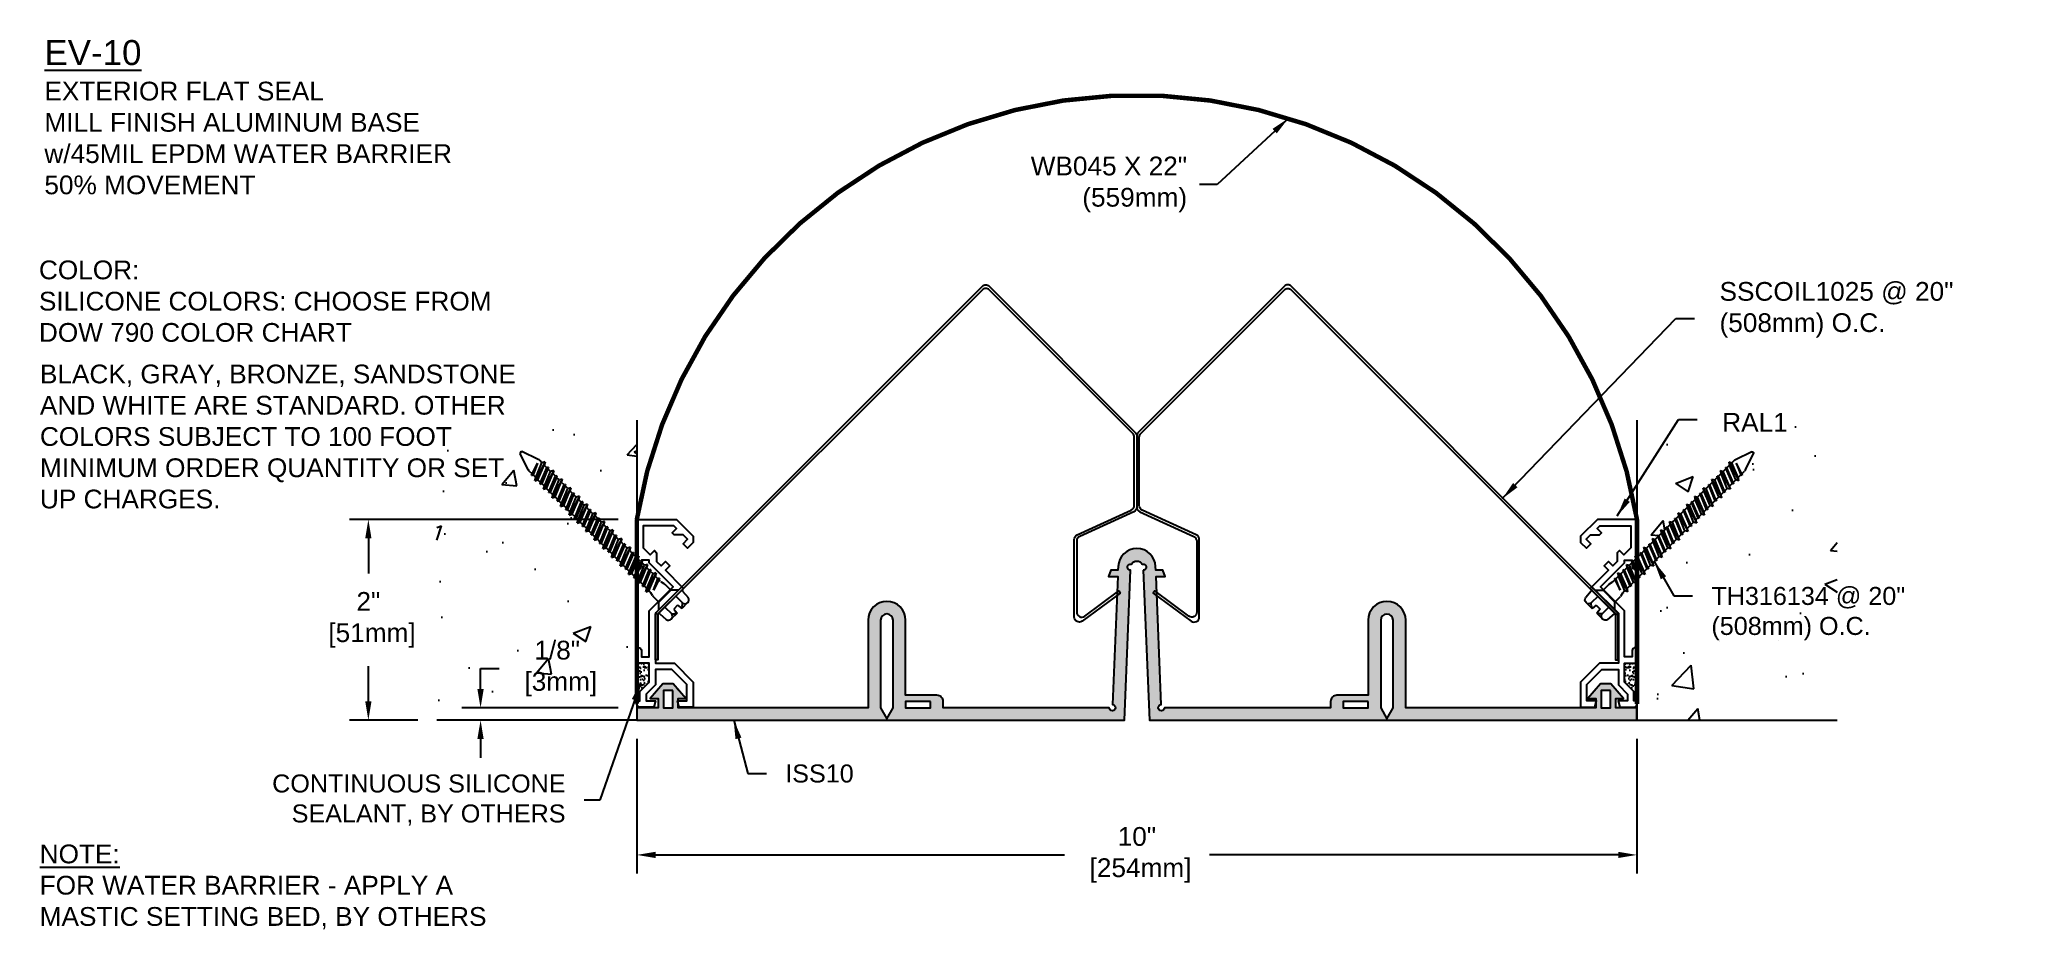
# Model space of a CAD drawing. Header units: inches. Extents: x -33.6 to -13.8, y 18.5 to 27.4.
import ezdxf

# ---------------------------------------------------------------- set-up
doc = ezdxf.new("R2010")
doc.units = ezdxf.units.IN
doc.header["$MEASUREMENT"] = 0
for name, color, linetype in [('Anchors', 4, 'Continuous'), ('Conditions', 1, 'Continuous'), ('Dimensions', 3, 'Continuous'), ('Fillers', 2, 'Continuous'), ('Metals', 7, 'Continuous'), ('TEXT', 2, 'Continuous')]:
    doc.layers.add(name, color=color, linetype=linetype)
doc.styles.add('ARIAL', font='arial.ttf')
doc.dimstyles.new('Arial', dxfattribs={"dimtxt": 0.1875, "dimasz": 0.1875, "dimexe": 0.1875, "dimexo": 0.1875, "dimgap": 0.1875, "dimtad": 0, "dimtih": 1, "dimtoh": 1, "dimdec": 4, "dimzin": 3, "dimdsep": 46, "dimlunit": 4, "dimtxsty": 'ARIAL', "dimcen": 0.1875, "dimadec": 0, "dimazin": 0, "dimtfac": 1, "dimtdec": 4, "dimtofl": 0, "dimtmove": 0, "dimatfit": 3, "dimfxl": 0, "dimfrac": 2, "dimtolj": 1, "dimtzin": 0, "dimarcsym": 0})

# ---------------------------------------------------------------- blocks, each defined once
blk = doc.blocks.new('*D7')
at = {"layer": 'DEFPOINTS', "color": 0}
for p in [(-27.679, 20.558), (-17.679, 20.558), (-27.679, 19.211)]:
    blk.add_point(p, dxfattribs=at)
at = {"layer": 'Dimensions', "color": 0, "lineweight": -2}
for p, q in [((-27.679, 20.37), (-27.679, 19.024)), ((-17.679, 20.37), (-17.679, 19.024)), ((-27.492, 19.211), (-23.404, 19.211)), ((-17.867, 19.211), (-21.954, 19.211))]:
    blk.add_line(p, q, dxfattribs=at)
at = {"layer": 'Dimensions', "color": 0}
for points in [[(-27.492, 19.242), (-27.492, 19.18), (-27.679, 19.211)], [(-17.867, 19.242), (-17.867, 19.18), (-17.679, 19.211)]]:
    blk.add_solid(points, dxfattribs=at)
at = {"layer": 'Dimensions', "color": 0, "insert": (-22.679, 19.211), "char_height": 0.1875, "attachment_point": 5, "style": 'ARIAL'}
blk.add_mtext('\\A1;10"\\P [254mm]', dxfattribs=at)
blk = doc.blocks.new('*D8')
at = {"layer": 'DEFPOINTS', "color": 0}
for p in [(-27.679, 22.565), (-30.363, 20.558), (-29.679, 20.558)]:
    blk.add_point(p, dxfattribs=at)
at = {"layer": 'Dimensions', "color": 0, "lineweight": -2}
for p, q in [((-27.867, 22.565), (-30.551, 22.565)), ((-30.363, 22.377), (-30.363, 22.026)), ((-30.363, 20.745), (-30.363, 21.097)), ((-29.867, 20.558), (-30.551, 20.558))]:
    blk.add_line(p, q, dxfattribs=at)
at = {"layer": 'Dimensions', "color": 0}
for points in [[(-30.394, 22.377), (-30.332, 22.377), (-30.363, 22.565)], [(-30.394, 20.745), (-30.332, 20.745), (-30.363, 20.558)]]:
    blk.add_solid(points, dxfattribs=at)
at = {"layer": 'Dimensions', "color": 0, "insert": (-30.363, 21.561), "char_height": 0.1875, "attachment_point": 5, "style": 'ARIAL'}
blk.add_mtext('\\A1;2"\\P [51mm]', dxfattribs=at)
blk = doc.blocks.new('A$CB0F2')
blk.add_lwpolyline([(0.029, 0.002, -0.958439), (0.032, 0.064), (0.032, 0.158), (0.125, 0.251), (0.125, 0.442), (0.001, 0.442), (0.001, 0.597), (0.017, 0.597, -0.414214), (0.048, 0.566), (0.048, 0.504), (0.125, 0.504), (0.125, 0.965), (0.364, 1.204), (0.125, 1.444), (0.125, 1.471), (0.048, 1.471), (0.048, 1.409, -0.414214), (0.017, 1.378), (0.001, 1.378), (0.001, 1.877), (0.397, 1.877), (0.564, 1.711), (0.564, 1.647), (0.507, 1.59), (0.463, 1.634), (0.508, 1.679), (0.464, 1.723), (0.375, 1.722), (0.354, 1.744), (0.398, 1.788), (0.371, 1.815), (0.063, 1.815), (0.063, 1.594), (0.133, 1.523), (0.177, 1.567), (0.199, 1.545), (0.199, 1.457), (0.243, 1.414), (0.286, 1.457), (0.33, 1.414), (0.286, 1.37), (0.452, 1.204), (0.187, 0.939), (0.187, 0.439), (0.377, 0.439), (0.564, 0.252), (0.564, 0.002), (0.423, 0.002), (0.407, 0.064), (0.502, 0.064), (0.502, 0.226), (0.351, 0.377), (0.187, 0.377), (0.187, 0.225), (0.094, 0.132), (0.094, 0.064), (0.189, 0.064), (0.172, 0.002), (0.029, 0.002)], format="xyb")
blk = doc.blocks.new('ral1')
blk.add_blockref('A$CB0F2', (-0.029, -0.002))
blk = doc.blocks.new('Th316134')
for p, q in [((-0.135, 1.779), (-0.129, 1.85)), ((-0.097, 1.877), (-0.027, 1.877)), ((-0.065, 1.769), (-0.065, 1.85)), ((-0.023, 1.833), (-0.027, 1.877)), ((-0.023, 1.833), (0.023, 1.833)), ((0.023, 1.833), (0.027, 1.877)), ((0.027, 1.877), (0.097, 1.877)), ((0.064, 1.769), (0.064, 1.85)), ((0.135, 1.779), (0.129, 1.85)), ((-0.157, 1.75), (-0.157, 1.769)), ((-0.157, 1.769), (0.157, 1.769)), ((-0.157, 1.75), (0.157, 1.75)), ((-0.115, 1.75), (-0.07, 1.705)), ((-0.07, 1.705), (-0.07, 1.638)), ((-0.07, 1.705), (0.07, 1.705)), ((0.115, 1.75), (0.07, 1.705)), ((0.07, 1.705), (0.07, 1.638)), ((0.157, 1.769), (0.157, 1.75)), ((-0.086, 1.516), (0.086, 1.566)), ((-0.086, 1.516), (-0.062, 1.529)), ((-0.086, 1.516), (-0.062, 1.503)), ((-0.074, 1.566), (0.032, 1.603)), ((-0.074, 1.566), (-0.062, 1.573)), ((-0.074, 1.566), (-0.062, 1.56)), ((-0.074, 1.465), (0.074, 1.516)), ((-0.069, 1.628), (-0.063, 1.602)), ((-0.062, 1.573), (0.032, 1.603)), ((0.032, 1.603), (-0.062, 1.56)), ((-0.062, 1.593), (-0.062, 1.573)), ((0.062, 1.579), (-0.062, 1.529)), ((-0.062, 1.56), (-0.062, 1.529)), ((0.062, 1.553), (-0.062, 1.503)), ((-0.062, 1.471), (0.062, 1.522)), ((0.062, 1.509), (-0.062, 1.459)), ((-0.062, 1.503), (-0.062, 1.471)), ((0.062, 1.593), (0.062, 1.579)), ((0.086, 1.566), (0.062, 1.579)), ((0.086, 1.566), (0.062, 1.553)), ((0.062, 1.553), (0.062, 1.522)), ((0.074, 1.516), (0.062, 1.522)), ((0.074, 1.516), (0.062, 1.509)), ((0.062, 1.509), (0.062, 1.478)), ((0.069, 1.628), (0.063, 1.602)), ((-0.086, 1.414), (0.086, 1.465)), ((-0.086, 1.414), (-0.062, 1.427)), ((-0.086, 1.414), (-0.062, 1.401)), ((-0.086, 1.313), (0.086, 1.363)), ((-0.074, 1.465), (-0.062, 1.471)), ((-0.074, 1.465), (-0.062, 1.459)), ((-0.074, 1.363), (0.074, 1.414)), ((-0.074, 1.363), (-0.062, 1.369)), ((-0.074, 1.363), (-0.062, 1.357)), ((0.062, 1.478), (-0.062, 1.427)), ((-0.062, 1.459), (-0.062, 1.427)), ((0.062, 1.452), (-0.062, 1.401)), ((-0.062, 1.369), (0.062, 1.42)), ((0.062, 1.408), (-0.062, 1.357)), ((-0.062, 1.401), (-0.062, 1.369)), ((0.062, 1.376), (-0.062, 1.325)), ((-0.062, 1.357), (-0.062, 1.325)), ((0.062, 1.35), (-0.062, 1.3)), ((0.086, 1.465), (0.062, 1.478)), ((0.086, 1.465), (0.062, 1.452)), ((0.062, 1.452), (0.062, 1.42)), ((0.074, 1.414), (0.062, 1.42)), ((0.074, 1.414), (0.062, 1.408)), ((0.062, 1.408), (0.062, 1.376)), ((0.086, 1.363), (0.062, 1.376)), ((0.086, 1.363), (0.062, 1.35)), ((0.062, 1.35), (0.062, 1.319)), ((-0.086, 1.313), (-0.062, 1.325)), ((-0.086, 1.313), (-0.062, 1.3)), ((-0.086, 1.211), (0.086, 1.262)), ((-0.086, 1.211), (-0.062, 1.224)), ((-0.086, 1.211), (-0.062, 1.198)), ((-0.074, 1.262), (0.074, 1.313)), ((-0.074, 1.262), (-0.062, 1.268)), ((-0.074, 1.262), (-0.062, 1.256)), ((-0.074, 1.16), (0.074, 1.211)), ((-0.074, 1.16), (-0.062, 1.166)), ((-0.062, 1.268), (0.062, 1.319)), ((0.062, 1.306), (-0.062, 1.256)), ((-0.062, 1.3), (-0.062, 1.268)), ((0.062, 1.275), (-0.062, 1.224)), ((-0.062, 1.256), (-0.062, 1.224)), ((0.062, 1.249), (-0.062, 1.198)), ((-0.062, 1.166), (0.062, 1.217)), ((0.062, 1.205), (-0.062, 1.154)), ((-0.062, 1.198), (-0.062, 1.166)), ((0.062, 1.173), (-0.062, 1.122)), ((0.074, 1.313), (0.062, 1.319)), ((0.074, 1.313), (0.062, 1.306)), ((0.062, 1.306), (0.062, 1.275)), ((0.086, 1.262), (0.062, 1.275)), ((0.086, 1.262), (0.062, 1.249)), ((0.062, 1.249), (0.062, 1.217)), ((0.074, 1.211), (0.062, 1.217)), ((0.074, 1.211), (0.062, 1.205)), ((0.062, 1.205), (0.062, 1.173)), ((0.086, 1.16), (0.062, 1.173)), ((-0.086, 1.109), (0.086, 1.16)), ((-0.086, 1.109), (-0.062, 1.122)), ((-0.086, 1.109), (-0.062, 1.096)), ((-0.086, 1.008), (0.086, 1.059)), ((-0.086, 1.008), (-0.062, 1.021)), ((-0.086, 1.008), (-0.062, 0.995)), ((-0.074, 1.16), (-0.062, 1.154)), ((-0.074, 1.059), (0.074, 1.109)), ((-0.074, 1.059), (-0.062, 1.065)), ((-0.074, 1.059), (-0.062, 1.052)), ((-0.074, 0.957), (0.074, 1.008)), ((-0.062, 1.154), (-0.062, 1.122)), ((0.062, 1.147), (-0.062, 1.096)), ((-0.062, 1.065), (0.062, 1.116)), ((0.062, 1.103), (-0.062, 1.052)), ((-0.062, 1.096), (-0.062, 1.065)), ((0.062, 1.072), (-0.062, 1.021)), ((-0.062, 1.052), (-0.062, 1.021)), ((0.062, 1.046), (-0.062, 0.995)), ((-0.062, 0.963), (0.062, 1.014)), ((0.062, 1.002), (-0.062, 0.951)), ((-0.062, 0.995), (-0.062, 0.963)), ((0.086, 1.16), (0.062, 1.147)), ((0.062, 1.147), (0.062, 1.116)), ((0.074, 1.109), (0.062, 1.116)), ((0.074, 1.109), (0.062, 1.103)), ((0.062, 1.103), (0.062, 1.072)), ((0.086, 1.059), (0.062, 1.072)), ((0.086, 1.059), (0.062, 1.046)), ((0.062, 1.046), (0.062, 1.014)), ((0.074, 1.008), (0.062, 1.014)), ((0.074, 1.008), (0.062, 1.002)), ((0.062, 1.002), (0.062, 0.97)), ((-0.086, 0.906), (0.086, 0.957)), ((-0.086, 0.906), (-0.062, 0.919)), ((-0.086, 0.906), (-0.062, 0.893)), ((-0.086, 0.805), (0.086, 0.855)), ((-0.074, 0.957), (-0.062, 0.963)), ((-0.074, 0.957), (-0.062, 0.951)), ((-0.074, 0.855), (0.074, 0.906)), ((-0.074, 0.855), (-0.062, 0.862)), ((-0.074, 0.855), (-0.062, 0.849)), ((0.062, 0.97), (-0.062, 0.919)), ((-0.062, 0.951), (-0.062, 0.919)), ((0.062, 0.944), (-0.062, 0.893)), ((-0.062, 0.862), (0.062, 0.912)), ((0.062, 0.9), (-0.062, 0.849)), ((-0.062, 0.893), (-0.062, 0.862)), ((0.062, 0.868), (-0.062, 0.818)), ((-0.062, 0.849), (-0.062, 0.818)), ((0.062, 0.843), (-0.062, 0.792)), ((0.086, 0.957), (0.062, 0.97)), ((0.086, 0.957), (0.062, 0.944)), ((0.062, 0.944), (0.062, 0.912)), ((0.074, 0.906), (0.062, 0.912)), ((0.074, 0.906), (0.062, 0.9)), ((0.062, 0.9), (0.062, 0.868)), ((0.086, 0.855), (0.062, 0.868)), ((0.086, 0.855), (0.062, 0.843)), ((0.062, 0.843), (0.062, 0.811)), ((-0.086, 0.805), (-0.062, 0.818)), ((-0.086, 0.805), (-0.062, 0.792)), ((-0.086, 0.703), (0.086, 0.754)), ((-0.086, 0.703), (-0.062, 0.716)), ((-0.086, 0.703), (-0.062, 0.69)), ((-0.074, 0.754), (0.074, 0.805)), ((-0.074, 0.754), (-0.062, 0.76)), ((-0.074, 0.754), (-0.062, 0.748)), ((-0.074, 0.66), (0.074, 0.711)), ((-0.074, 0.66), (-0.062, 0.666)), ((-0.062, 0.76), (0.062, 0.811)), ((0.062, 0.799), (-0.062, 0.748)), ((-0.062, 0.792), (-0.062, 0.76)), ((0.062, 0.767), (-0.062, 0.716)), ((-0.062, 0.748), (-0.062, 0.716)), ((0.062, 0.741), (-0.062, 0.69)), ((-0.062, 0.666), (0.062, 0.717)), ((0.062, 0.705), (-0.062, 0.654)), ((-0.062, 0.698), (-0.062, 0.666)), ((0.062, 0.673), (-0.062, 0.622)), ((0.074, 0.805), (0.062, 0.811)), ((0.074, 0.805), (0.062, 0.799)), ((0.062, 0.799), (0.062, 0.767)), ((0.086, 0.754), (0.062, 0.767)), ((0.086, 0.754), (0.062, 0.741)), ((0.062, 0.749), (0.062, 0.717)), ((0.074, 0.711), (0.062, 0.717)), ((0.074, 0.711), (0.062, 0.705)), ((0.062, 0.705), (0.062, 0.673)), ((0.086, 0.66), (0.062, 0.673)), ((-0.086, 0.609), (0.086, 0.66)), ((-0.086, 0.609), (-0.062, 0.622)), ((-0.086, 0.609), (-0.062, 0.596)), ((-0.086, 0.508), (0.086, 0.559)), ((-0.086, 0.508), (-0.062, 0.521)), ((-0.086, 0.508), (-0.062, 0.495)), ((-0.074, 0.66), (-0.062, 0.654)), ((-0.074, 0.559), (0.074, 0.609)), ((-0.074, 0.559), (-0.062, 0.565)), ((-0.074, 0.559), (-0.062, 0.552)), ((-0.074, 0.457), (0.074, 0.508)), ((-0.062, 0.654), (-0.062, 0.622)), ((0.062, 0.647), (-0.062, 0.596)), ((-0.062, 0.565), (0.062, 0.616)), ((0.062, 0.603), (-0.062, 0.552)), ((-0.062, 0.596), (-0.062, 0.565)), ((0.062, 0.572), (-0.062, 0.521)), ((-0.062, 0.552), (-0.062, 0.521)), ((0.062, 0.546), (-0.062, 0.495)), ((-0.062, 0.463), (0.062, 0.514)), ((0.062, 0.502), (-0.062, 0.451)), ((0.086, 0.66), (0.062, 0.647)), ((0.062, 0.647), (0.062, 0.616)), ((0.074, 0.609), (0.062, 0.616)), ((0.074, 0.609), (0.062, 0.603)), ((0.062, 0.603), (0.062, 0.572)), ((0.086, 0.559), (0.062, 0.572)), ((0.086, 0.559), (0.062, 0.546)), ((0.062, 0.546), (0.062, 0.514)), ((0.074, 0.508), (0.062, 0.514)), ((0.074, 0.508), (0.062, 0.502)), ((0.062, 0.502), (0.062, 0.47)), ((-0.086, 0.406), (0.086, 0.457)), ((-0.086, 0.406), (-0.062, 0.419)), ((-0.086, 0.406), (-0.062, 0.393)), ((-0.086, 0.305), (0.086, 0.355)), ((-0.074, 0.457), (-0.062, 0.463)), ((-0.074, 0.457), (-0.062, 0.451)), ((-0.074, 0.355), (0.074, 0.406)), ((-0.074, 0.355), (-0.062, 0.362)), ((-0.074, 0.355), (-0.062, 0.349)), ((-0.062, 0.495), (-0.062, 0.463)), ((0.062, 0.47), (-0.062, 0.419)), ((-0.062, 0.451), (-0.062, 0.419)), ((0.062, 0.444), (-0.062, 0.393)), ((-0.062, 0.362), (0.062, 0.412)), ((0.062, 0.4), (-0.062, 0.349)), ((-0.062, 0.393), (-0.062, 0.362)), ((0.062, 0.368), (-0.062, 0.318)), ((-0.062, 0.349), (-0.062, 0.318)), ((0.062, 0.343), (-0.062, 0.292)), ((0.086, 0.457), (0.062, 0.47)), ((0.086, 0.457), (0.062, 0.444)), ((0.062, 0.444), (0.062, 0.412)), ((0.074, 0.406), (0.062, 0.412)), ((0.074, 0.406), (0.062, 0.4)), ((0.062, 0.4), (0.062, 0.368)), ((0.086, 0.355), (0.062, 0.368)), ((0.086, 0.355), (0.062, 0.343)), ((0.062, 0.343), (0.062, 0.311)), ((-0.086, 0.305), (-0.062, 0.318)), ((-0.086, 0.305), (-0.062, 0.292)), ((-0.086, 0.203), (0.086, 0.254)), ((-0.086, 0.203), (-0.062, 0.216)), ((-0.086, 0.203), (-0.062, 0.19)), ((-0.074, 0.254), (0.074, 0.305)), ((-0.074, 0.254), (-0.062, 0.26)), ((-0.074, 0.254), (-0.062, 0.248)), ((-0.062, 0.26), (0.062, 0.311)), ((0.062, 0.299), (-0.062, 0.248)), ((-0.062, 0.292), (-0.062, 0.26)), ((0.062, 0.267), (-0.062, 0.216)), ((-0.062, 0.248), (-0.062, 0.216)), ((0.062, 0.241), (-0.062, 0.19)), ((-0.062, 0.19), (-0.062, 0.164)), ((-0.034, 0.166), (0.062, 0.209)), ((-0.034, 0.166), (0.074, 0.203)), ((0.062, 0.197), (-0.034, 0.166)), ((0.074, 0.305), (0.062, 0.311)), ((0.074, 0.305), (0.062, 0.299)), ((0.062, 0.299), (0.062, 0.267)), ((0.086, 0.254), (0.062, 0.267)), ((0.086, 0.254), (0.062, 0.241)), ((0.062, 0.241), (0.062, 0.209)), ((0.074, 0.203), (0.062, 0.209)), ((0.074, 0.203), (0.062, 0.197)), ((0.062, 0.197), (0.062, 0.164)), ((-0.06, 0.149), (-0.01, 0.006)), ((0.06, 0.149), (0.01, 0.006))]:
    blk.add_line(p, q)
for centre, radius, start, end in [((-0.097, 1.845), 0.0327, 9.285, 170.715), ((0, 1.788), 0.0896, 107.4215, 136.0407), ((0, 1.788), 0.0896, 43.9593, 72.5785), ((0.097, 1.845), 0.0327, 9.285, 170.715), ((-0.146, 1.78), 0.0112, 270, 355), ((0.146, 1.78), 0.0112, 185, 270), ((-0.023, 1.638), 0.0465, 180, 191.9357), ((-0.109, 1.593), 0.0465, 0, 11.9357), ((0.109, 1.593), 0.0465, 168.0643, 180), ((0.023, 1.638), 0.0465, 348.0643, 0), ((-0.016, 0.164), 0.0465, 180, 199.3058), ((0, 0.011), 0.0106, 204.1001, 335.8999), ((0.016, 0.164), 0.0465, 340.6942, 0)]:
    blk.add_arc(centre, radius, start, end)
blk = doc.blocks.new('*D9')
at = {"layer": 'DEFPOINTS', "color": 0}
for p in [(-27.679, 20.681), (-29.241, 20.558), (-27.679, 20.558)]:
    blk.add_point(p, dxfattribs=at)
at = {"layer": 'Dimensions', "color": 0, "lineweight": -2}
for p, q in [((-29.241, 20.869), (-29.241, 21.074)), ((-29.241, 21.074), (-29.054, 21.074)), ((-27.867, 20.681), (-29.429, 20.681)), ((-27.867, 20.558), (-29.429, 20.558)), ((-29.241, 20.37), (-29.241, 20.183))]:
    blk.add_line(p, q, dxfattribs=at)
at = {"layer": 'Dimensions', "color": 0}
for points in [[(-29.273, 20.869), (-29.21, 20.869), (-29.241, 20.681)], [(-29.273, 20.37), (-29.21, 20.37), (-29.241, 20.558)]]:
    blk.add_solid(points, dxfattribs=at)
at = {"layer": 'Dimensions', "color": 0, "insert": (-28.475, 21.074), "char_height": 0.1875, "attachment_point": 5, "style": 'ARIAL'}
blk.add_mtext('\\A1;1/8"\\P [3mm]', dxfattribs=at)
blk = doc.blocks.new('ISS10')
h = blk.add_hatch(color=256)
h.dxf.hatch_style = 1
h.paths.add_polyline_path([(4.936, 1.5, -1.123662), (4.946, 1.561, -0.575948), (5.054, 1.561, -1.123662), (5.064, 1.5), (5.125, 0), (10, 0), (10, 0.125), (9.787, 0.125), (9.787, 0.218), (9.865, 0.218), (9.74, 0.363), (9.635, 0.363), (9.51, 0.218), (9.588, 0.218), (9.588, 0.125), (7.688, 0.125), (7.688, 1, 1), (7.312, 1), (7.312, 0.25), (7, 0.25, 0.414214), (6.937, 0.187), (6.937, 0.125), (5.276, 0.125, -2.346244), (5.244, 0.156), (5.191, 1.438), (5.284, 1.438), (5.259, 1.5), (5.189, 1.5), (5.187, 1.538, 0.960016), (4.813, 1.538), (4.811, 1.5), (4.741, 1.5), (4.716, 1.438), (4.809, 1.438), (4.756, 0.156, -2.346244), (4.724, 0.125), (3.063, 0.125), (3.063, 0.187, 0.414214), (3, 0.25), (2.688, 0.25), (2.688, 1, 1), (2.312, 1), (2.312, 0.125), (0.412, 0.125), (0.412, 0.218), (0.49, 0.218), (0.365, 0.363), (0.26, 0.363), (0.135, 0.218), (0.212, 0.218), (0.212, 0.125), (0, 0.125), (0, 0), (4.875, 0)])
h.paths.add_polyline_path([(2.938, 0.187), (2.938, 0.125), (2.688, 0.125), (2.688, 0.187)], flags=16)
h.paths.add_polyline_path([(2.563, 0.125), (2.5, 0.015), (2.437, 0.125), (2.437, 1, -1), (2.563, 1)], flags=16)
h.paths.add_polyline_path([(7.063, 0.187), (7.312, 0.187), (7.312, 0.125), (7.063, 0.125)], flags=16)
h.paths.add_polyline_path([(7.438, 1, -1), (7.562, 1), (7.562, 0.125), (7.5, 0.015), (7.438, 0.125)], flags=16)
h.paths.add_polyline_path([(0.359, 0.297), (0.359, 0.125), (0.266, 0.125), (0.266, 0.297)], flags=16)
h.paths.add_polyline_path([(9.641, 0.297), (9.734, 0.297), (9.734, 0.125), (9.641, 0.125)], flags=16)
for points in [[(5.064, 1.5), (5.125, 0), (10, 0), (10, 0.125), (9.787, 0.125), (9.787, 0.218), (9.865, 0.218), (9.74, 0.363), (9.635, 0.363), (9.51, 0.218), (9.588, 0.218), (9.588, 0.125), (7.688, 0.125), (7.688, 1, 1), (7.312, 1), (7.312, 0.25), (7, 0.25, 0.414214), (6.937, 0.187), (6.937, 0.125), (5.276, 0.125, -2.346244), (5.244, 0.156), (5.191, 1.438), (5.284, 1.438), (5.259, 1.5), (5.189, 1.5), (5.187, 1.538, 0.960016), (4.813, 1.538), (4.811, 1.5), (4.741, 1.5), (4.716, 1.438), (4.809, 1.438), (4.756, 0.156, -2.346244), (4.724, 0.125), (3.063, 0.125), (3.063, 0.187, 0.414214), (3, 0.25), (2.688, 0.25), (2.688, 1, 1), (2.312, 1), (2.312, 0.125), (0.412, 0.125), (0.412, 0.218), (0.49, 0.218), (0.365, 0.363), (0.26, 0.363), (0.135, 0.218), (0.212, 0.218), (0.212, 0.125), (0, 0.125), (0, 0), (4.875, 0), (4.936, 1.5, -1.123662), (4.946, 1.561, -0.575948), (5.054, 1.561, -1.123662)], [(2.437, 1), (2.437, 0.125), (2.5, 0.015), (2.563, 0.125), (2.563, 1, 1)], [(7.438, 1), (7.438, 0.125), (7.5, 0.015), (7.562, 0.125), (7.562, 1, 1)]]:
    blk.add_lwpolyline(points, format="xyb", close=True)
for points in [[(0.359, 0.297), (0.266, 0.297), (0.266, 0.125), (0.359, 0.125)], [(9.734, 0.297), (9.641, 0.297), (9.641, 0.125), (9.734, 0.125)], [(2.938, 0.187), (2.688, 0.187), (2.688, 0.125), (2.938, 0.125)], [(7.312, 0.187), (7.063, 0.187), (7.063, 0.125), (7.312, 0.125)]]:
    blk.add_lwpolyline(points, close=True)
blk = doc.blocks.new('SS2C10')
at = {"layer": 'Metals'}
for points in [[(3.336, 3.699, 0.414214), (3.269, 3.699), (0.025, 0.455), (0.025, 0), (0, 0), (0, 0.444, -0.198912), (0.015, 0.48), (3.269, 3.735, -0.414214), (3.336, 3.735), (4.798, 2.272, -0.198912), (4.813, 2.237), (4.813, 1.527, -0.293256), (4.783, 1.481), (4.242, 1.233, 0.293256), (4.213, 1.187), (4.213, 0.476, 0.61551), (4.292, 0.436), (4.633, 0.688), (4.647, 0.667), (4.267, 0.387, -0.61551), (4.188, 0.427), (4.188, 1.203, -0.293256), (4.217, 1.249), (4.758, 1.497, 0.293256), (4.788, 1.543), (4.788, 2.227, 0.198912), (4.773, 2.262), (3.336, 3.699, 0.414214)], [(5.408, 1.249), (4.867, 1.497, -0.293256), (4.838, 1.543), (4.838, 2.227, -0.198912), (4.852, 2.262), (6.289, 3.699, -0.414214), (6.356, 3.699), (9.6, 0.455), (9.6, 0), (9.625, 0), (9.625, 0.444, 0.198912), (9.61, 0.48), (6.356, 3.735, 0.414214), (6.289, 3.735), (4.827, 2.272, 0.198912), (4.813, 2.237), (4.813, 1.527, 0.293256), (4.842, 1.481), (5.383, 1.233, -0.293256), (5.413, 1.187), (5.413, 0.476, -0.61551), (5.333, 0.436), (4.992, 0.688), (4.978, 0.667), (5.358, 0.387, 0.61551), (5.438, 0.427), (5.438, 1.203, 0.293256), (5.408, 1.249)]]:
    blk.add_lwpolyline(points, format="xyb", dxfattribs=at)

msp = doc.modelspace()

# ---------------------------------------------------------------- hatches: boundary and pattern name
at = {"layer": 'Conditions'}
h = msp.add_hatch(dxfattribs=at)
h.set_pattern_fill('AR-CONC', color=256, scale=0.25, style=0)
h.set_pattern_definition([(50, (-29.7818, 17.4272), (1.79315, -0.15688), [0.1875, -2.0625]), (355, (-29.7818, 17.4272), (-0.3469, 1.8805), [0.15, -1.65]), (100.45, (-29.6324, 17.4141), (1.44627, 1.7236), [0.15935, -1.75286]), (46.184, (-29.7818, 17.9272), (2.6681, -0.4138), [0.28125, -3.09375]), (96.636, (-29.5594, 17.8927), (2.3367, 2.4353), [0.239, -2.6293]), (351.184, (-29.7818, 17.9272), (2.3367, 2.4353), [0.225, -2.475]), (21, (-29.5318, 17.8022), (1.49227, -1.00655), [0.1875, -2.0625]), (326, (-29.5318, 17.8022), (0.6083, 1.8129), [0.15, -1.65]), (71.45, (-29.4074, 17.7183), (2.10056, 0.80633), [0.15935, -1.75286]), (37.5, (-29.7818, 17.4272), (0.0304, 0.832235), [0, -1.63, 0, -1.675, 0, -1.65625]), (7.5, (-29.7818, 17.4272), (0.65767, 0.98603), [0, -0.955, 0, -1.5925, 0, -0.63125]), (327.5, (-30.3393, 17.4272), (1.334556, -0.05639), [0, -0.625, 0, -1.95, 0, -2.5875]), (317.5, (-30.5893, 17.4272), (1.45797, 0.25026), [0, -0.8125, 0, -1.295, 0, -1.8375])])
h.paths.add_polyline_path([(-27.67902, 21.9727), (-27.69208, 21.98576), (-27.70697, 21.98129), (-27.7025, 21.99619), (-27.72931, 22.02299), (-27.76054, 22.01363), (-27.75118, 22.04486), (-27.77798, 22.07167), (-27.79288, 22.0672), (-27.78841, 22.08209), (-27.81522, 22.1089), (-27.84645, 22.09953), (-27.83708, 22.13076), (-27.86389, 22.15757), (-27.87878, 22.1531), (-27.87431, 22.168), (-27.90112, 22.1948), (-27.93235, 22.18543), (-27.92298, 22.21667), (-27.94979, 22.24347), (-27.96468, 22.23901), (-27.96022, 22.2539), (-27.98702, 22.28071), (-28.01825, 22.27134), (-28.00889, 22.30257), (-28.03569, 22.32938), (-28.05059, 22.32491), (-28.04612, 22.3398), (-28.07293, 22.36661), (-28.10416, 22.35724), (-28.09479, 22.38847), (-28.1216, 22.41528), (-28.13649, 22.41081), (-28.13202, 22.42571), (-28.15883, 22.45251), (-28.19006, 22.44315), (-28.18069, 22.47438), (-28.2075, 22.50118), (-28.22239, 22.49672), (-28.21793, 22.51161), (-28.24473, 22.53842), (-28.27597, 22.52905), (-28.2666, 22.56028), (-28.2868, 22.58048), (-28.30169, 22.57601), (-28.29722, 22.59091), (-28.32403, 22.61771), (-28.35526, 22.60835), (-28.34589, 22.63958), (-28.3727, 22.66638), (-28.38759, 22.66192), (-28.38313, 22.67681), (-28.40993, 22.70362), (-28.44117, 22.69425), (-28.4318, 22.72548), (-28.4586, 22.75229), (-28.4735, 22.74782), (-28.46903, 22.76271), (-28.49584, 22.78952), (-28.52707, 22.78015), (-28.5177, 22.81138), (-28.54451, 22.83819), (-28.5594, 22.83372), (-28.55493, 22.84862), (-28.58174, 22.87542), (-28.61297, 22.86606), (-28.60361, 22.89729), (-28.63041, 22.92409), (-28.64531, 22.91963), (-28.64084, 22.93452), (-28.66764, 22.96133), (-28.69888, 22.95196), (-28.68951, 22.98319), (-28.71632, 23.01), (-28.73121, 23.00553), (-28.72674, 23.02042), (-28.75433, 23.04802, -0.08443704), (-28.76513, 23.06323), (-28.84264, 23.22433, -0.77412328), (-28.82534, 23.24162), (-28.66424, 23.16411, -0.08443704), (-28.64903, 23.15332), (-28.62716, 23.13145), (-28.59592, 23.14082), (-28.60529, 23.10958), (-28.57849, 23.08278), (-28.56359, 23.08724), (-28.56806, 23.07235), (-28.54125, 23.04554), (-28.51002, 23.05491), (-28.51939, 23.02368), (-28.49258, 22.99687), (-28.47769, 23.00134), (-28.48216, 22.98645), (-28.45535, 22.95964), (-28.42412, 22.96901), (-28.43348, 22.93778), (-28.40668, 22.91097), (-28.39178, 22.91544), (-28.39625, 22.90054), (-28.36944, 22.87374), (-28.33821, 22.88311), (-28.34758, 22.85187), (-28.32077, 22.82507), (-28.30588, 22.82953), (-28.31035, 22.81464), (-28.28354, 22.78783), (-28.25231, 22.7972), (-28.26168, 22.76597), (-28.23487, 22.73916), (-28.21998, 22.74363), (-28.22444, 22.72874), (-28.20425, 22.70854), (-28.17301, 22.71791), (-28.18238, 22.68667), (-28.15557, 22.65987), (-28.14068, 22.66433), (-28.14515, 22.64944), (-28.11834, 22.62263), (-28.08711, 22.632), (-28.09648, 22.60077), (-28.06967, 22.57396), (-28.05478, 22.57843), (-28.05924, 22.56354), (-28.03244, 22.53673), (-28.00121, 22.5461), (-28.01057, 22.51487), (-27.98377, 22.48806), (-27.96887, 22.49253), (-27.97334, 22.47763), (-27.94653, 22.45083), (-27.9153, 22.46019), (-27.92467, 22.42896), (-27.89786, 22.40216), (-27.88297, 22.40662), (-27.88744, 22.39173), (-27.86063, 22.36492), (-27.8294, 22.37429), (-27.83877, 22.34306), (-27.81196, 22.31625), (-27.79707, 22.32072), (-27.80153, 22.30583), (-27.77473, 22.27902), (-27.74349, 22.28839), (-27.75286, 22.25715), (-27.72606, 22.23035), (-27.71116, 22.23482), (-27.71563, 22.21992), (-27.68882, 22.19312), (-27.67908, 22.19604), (-27.67908, 22.5649), (-27.67902, 22.5649), (-27.67902, 23.55752), (-29.67902, 23.55752), (-29.67902, 20.55752), (-27.67902, 20.55752), (-27.67902, 20.71894, -0.03167313), (-27.67902, 20.72286), (-27.67902, 21.1299), (-27.67908, 21.1299), (-27.67908, 21.2849), (-27.67902, 21.2849)])
h = msp.add_hatch(dxfattribs=at)
h.set_pattern_fill('AR-CONC', color=256, scale=0.25, style=0)
h.set_pattern_definition([(50, (6, 0), (1.79315, -0.15688), [0.1875, -2.0625]), (355, (6, 0), (-0.34688, 1.88048), [0.15, -1.65]), (100.4514, (6.1494, -0.013), (1.44627, 1.7236), [0.15935, -1.752855]), (46.184, (6, 0.5), (2.6681, -0.4138), [0.28125, -3.09375]), (96.636, (6.2223, 0.4655), (2.33665, 2.4353), [0.23903, -2.62928]), (351.184, (6, 0.5), (2.33665, 2.4353), [0.225, -2.475]), (21, (6.25, 0.375), (1.49227, -1.00655), [0.1875, -2.0625]), (326, (6.25, 0.375), (0.60829, 1.81288), [0.15, -1.65]), (71.4514, (6.3744, 0.2911), (2.10056, 0.80633), [0.15935, -1.752855]), (37.5, (6, 0), (0.0304, 0.832235), [0, -1.63, 0, -1.675, 0, -1.65625]), (7.5, (6, 0), (0.657674, 0.98603), [0, -0.955, 0, -1.5925, 0, -0.63125]), (327.5, (5.4425, 0), (1.334556, -0.056387), [0, -0.625, 0, -1.95, 0, -2.5875]), (317.5, (5.1925, 0), (1.457965, 0.250262), [0, -0.8125, 0, -1.295, 0, -1.8375])])
h.paths.add_polyline_path([(-15.67902, 23.55752), (-17.67902, 23.55752), (-17.67902, 22.5649), (-17.67895, 22.5649), (-17.67895, 22.19604), (-17.66921, 22.19312), (-17.6424, 22.21992), (-17.64687, 22.23482), (-17.63198, 22.23035), (-17.60517, 22.25715), (-17.61454, 22.28839), (-17.58331, 22.27902), (-17.5565, 22.30583), (-17.56097, 22.32072), (-17.54607, 22.31625), (-17.51927, 22.34306), (-17.52863, 22.37429), (-17.4974, 22.36492), (-17.4706, 22.39173), (-17.47506, 22.40662), (-17.46017, 22.40216), (-17.43336, 22.42896), (-17.44273, 22.46019), (-17.4115, 22.45083), (-17.38469, 22.47763), (-17.38916, 22.49253), (-17.37427, 22.48806), (-17.34746, 22.51487), (-17.35683, 22.5461), (-17.3256, 22.53673), (-17.29879, 22.56354), (-17.30326, 22.57843), (-17.28836, 22.57396), (-17.26156, 22.60077), (-17.27092, 22.632), (-17.23969, 22.62263), (-17.21288, 22.64944), (-17.21735, 22.66433), (-17.20246, 22.65987), (-17.17565, 22.68667), (-17.18502, 22.71791), (-17.15379, 22.70854), (-17.13359, 22.72874), (-17.13806, 22.74363), (-17.12316, 22.73916), (-17.09636, 22.76597), (-17.10572, 22.7972), (-17.07449, 22.78783), (-17.04769, 22.81464), (-17.05215, 22.82953), (-17.03726, 22.82507), (-17.01045, 22.85187), (-17.01982, 22.88311), (-16.98859, 22.87374), (-16.96178, 22.90054), (-16.96625, 22.91544), (-16.95136, 22.91097), (-16.92455, 22.93778), (-16.93392, 22.96901), (-16.90268, 22.95964), (-16.87588, 22.98645), (-16.88034, 23.00134), (-16.86545, 22.99687), (-16.83865, 23.02368), (-16.84801, 23.05491), (-16.81678, 23.04554), (-16.78997, 23.07235), (-16.79444, 23.08724), (-16.77955, 23.08278), (-16.75274, 23.10958), (-16.76211, 23.14082), (-16.73088, 23.13145), (-16.709, 23.15332, -0.08443704), (-16.69379, 23.16411), (-16.53269, 23.24162, -0.77412328), (-16.5154, 23.22433), (-16.59291, 23.06323, -0.08443704), (-16.6037, 23.04802), (-16.63129, 23.02042), (-16.62682, 23.00553), (-16.64172, 23.01), (-16.66852, 22.98319), (-16.65916, 22.95196), (-16.69039, 22.96133), (-16.71719, 22.93452), (-16.71273, 22.91963), (-16.72762, 22.92409), (-16.75443, 22.89729), (-16.74506, 22.86606), (-16.77629, 22.87542), (-16.8031, 22.84862), (-16.79863, 22.83372), (-16.81352, 22.83819), (-16.84033, 22.81138), (-16.83096, 22.78015), (-16.8622, 22.78952), (-16.889, 22.76271), (-16.88454, 22.74782), (-16.89943, 22.75229), (-16.92624, 22.72548), (-16.91687, 22.69425), (-16.9481, 22.70362), (-16.97491, 22.67681), (-16.97044, 22.66192), (-16.98533, 22.66638), (-17.01214, 22.63958), (-17.00277, 22.60835), (-17.034, 22.61771), (-17.06081, 22.59091), (-17.05634, 22.57601), (-17.07124, 22.58048), (-17.09143, 22.56028), (-17.08207, 22.52905), (-17.1133, 22.53842), (-17.14011, 22.51161), (-17.13564, 22.49672), (-17.15053, 22.50118), (-17.17734, 22.47438), (-17.16797, 22.44315), (-17.1992, 22.45251), (-17.22601, 22.42571), (-17.22154, 22.41081), (-17.23644, 22.41528), (-17.26324, 22.38847), (-17.25387, 22.35724), (-17.28511, 22.36661), (-17.31191, 22.3398), (-17.30745, 22.32491), (-17.32234, 22.32938), (-17.34915, 22.30257), (-17.33978, 22.27134), (-17.37101, 22.28071), (-17.39782, 22.2539), (-17.39335, 22.23901), (-17.40824, 22.24347), (-17.43505, 22.21667), (-17.42568, 22.18543), (-17.45691, 22.1948), (-17.48372, 22.168), (-17.47925, 22.1531), (-17.49415, 22.15757), (-17.52095, 22.13076), (-17.51159, 22.09953), (-17.54282, 22.1089), (-17.56962, 22.08209), (-17.56516, 22.0672), (-17.58005, 22.07167), (-17.60686, 22.04486), (-17.59749, 22.01363), (-17.62872, 22.02299), (-17.65553, 21.99619), (-17.65106, 21.98129), (-17.66595, 21.98576), (-17.67902, 21.9727), (-17.67902, 21.2849), (-17.67895, 21.2849), (-17.67895, 21.1299), (-17.67902, 21.1299), (-17.67902, 20.72286, -0.03167313), (-17.67902, 20.71894), (-17.67902, 20.55752), (-15.67902, 20.55752)])
h.paths.add_polyline_path([(-16.15778, 22.90378), (-13.81643, 22.90378), (-13.81643, 22.27681), (-16.15778, 22.27681)], flags=9)
h = msp.add_hatch(dxfattribs=at)
h.set_pattern_fill('AR-SAND', color=256, scale=0.0325, style=0)
h.set_pattern_definition([(37.5, (-29.679016, 20.55752), (-0.0020473, 0.0626218), [0, -0.0494, 0, -0.05525, 0, -0.0528125]), (7.5, (-29.67902, 20.55752), (0.0575177, 0.0917197), [0, -0.02665, 0, -0.044525, 0, -0.0170625]), (327.5, (-29.71899, 20.55752), (0.1012096, 0.0001839), [0, -0.01625, 0, -0.0585, 0, -0.076375]), (317.5, (-29.71899, 20.55752), (0.097699, 0.0285245), [0, -0.008125, 0, -0.03835, 0, -0.043875])])
h.paths.add_polyline_path([(-27.55508, 21.1299), (-27.67902, 21.1299), (-27.67902, 20.72286, -0.39578537), (-27.64808, 20.7519), (-27.64808, 20.8459), (-27.55508, 20.9389)])
h = msp.add_hatch(dxfattribs=at)
h.set_pattern_fill('AR-SAND', color=256, scale=0.0325, style=0)
h.set_pattern_definition([(142.5, (-15.679016, 20.55752), (0.0020473, 0.0626218), [0, -0.0494, 0, -0.05525, 0, -0.0528125]), (172.5, (-15.67902, 20.55752), (-0.0575177, 0.0917197), [0, -0.02665, 0, -0.044525, 0, -0.0170625]), (212.5, (-15.63904, 20.55752), (-0.1012096, 0.0001839), [0, -0.01625, 0, -0.0585, 0, -0.076375]), (222.5, (-15.63904, 20.55752), (-0.097699, 0.0285245), [0, -0.008125, 0, -0.03835, 0, -0.043875])])
h.paths.add_polyline_path([(-17.80295, 21.1299), (-17.67902, 21.1299), (-17.67902, 20.72286, 0.39578537), (-17.70995, 20.7519), (-17.70995, 20.8459), (-17.80295, 20.9389)])

# ---------------------------------------------------------------- linework, layer by layer
msp.add_point((-27.26946, 20.86756))
for points in [[(-27.67902, 23.55752), (-27.67902, 20.55752), (-29.67902, 20.55752)], [(-17.67902, 23.55752), (-17.67902, 20.55752), (-15.67902, 20.55752)]]:
    msp.add_lwpolyline(points, dxfattribs=at)
at = {"layer": 'Fillers', "const_width": 0.045}
msp.add_lwpolyline([(-27.67902, 20.72286), (-27.67902, 22.5649, -0.84849882), (-17.67902, 22.5649), (-17.67902, 20.71894)], format="xyb", dxfattribs=at)

# ---------------------------------------------------------------- block references
at = {"layer": 'Anchors', "yscale": 1.196172248803835, "zscale": 1.196172248803835}
for p, xscale, rotation in [((-28.84068, 23.23967), 1.196172248803835, 225.0000000000001), ((-16.51735, 23.23967), -1.196172248803835, 134.9999999999966)]:
    msp.add_blockref('Th316134', p, dxfattribs=dict(at, xscale=xscale, rotation=rotation))
at = {"layer": 'Fillers'}
msp.add_blockref('ISS10', (-27.67902, 20.55752), dxfattribs=at)
at = {"layer": 'Metals'}
for name, p in [('SS2C10', (-27.49308, 21.16194)), ('ral1', (-27.65072, 20.6899))]:
    msp.add_blockref(name, p, dxfattribs=at)
at = {"layer": 'Metals', "xscale": -1, "rotation": 359.9999999999968}
msp.add_blockref('ral1', (-17.70732, 20.6899), dxfattribs=at)

# ---------------------------------------------------------------- texts
at = {"layer": 'TEXT', "attachment_point": 1, "style": 'ARIAL'}
for s, insert, char_height, width in [('{\\LEV-10\\P\\H0.75x;\\lEXTERIOR FLAT SEAL\\PMILL FINISH ALUMINUM BASE\\Pw/45MIL EPDM WATER BARRIER\\P50% MOVEMENT}', (-33.60193, 27.35868), 0.25, 5.9471781), ('COLOR:{\\L                             \\~\\P}SILICONE COLORS: CHOOSE FROM DOW 790 COLOR CHART', (-33.65661, 25.15421), 0.1875, 5.0791442), ('BLACK, GRAY, BRONZE, SANDSTONE AND WHITE ARE STANDARD. OTHER COLORS SUBJECT TO 100 FOOT  MINIMUM ORDER QUANTITY OR SET UP CHARGES.', (-33.64656, 24.11353), 0.1875, 4.8352281), ('{\\LNOTE:}\\PFOR WATER BARRIER - APPLY A MASTIC SETTING BED, BY OTHERS', (-33.6492, 19.31444), 0.1875, 5.0243893)]:
    msp.add_mtext(s, dxfattribs=dict(at, insert=insert, char_height=char_height, width=width))
at = {"layer": 'TEXT', "style": 'ARIAL'}
for s, insert, char_height, attachment_point in [('WB045 X 22"\\P(559mm)', (-22.17711, 25.91491), 0.1875, 6), ('SSCOIL1025 @ 20"\\P(508mm) O.C.', (-16.85382, 24.93933), 0.1875, 1), ('\\A1;RAL1', (-16.82687, 23.44305), 0.1875, 7), ('\\A1;TH316134 @ 20"\\P(508mm) O.C.', (-16.93521, 21.89044), 0.18, 1), ('ISS10', (-26.19517, 20.11512), 0.18, 1), ('CONTINUOUS SILICONE\\PSEALANT, BY OTHERS', (-28.39129, 19.75866), 0.18, 6)]:
    msp.add_mtext(s, dxfattribs=dict(at, insert=insert, char_height=char_height, attachment_point=attachment_point))

# ---------------------------------------------------------------- dimensions: what is measured, and where the dimension line sits
at = {"layer": 'Dimensions'}
for base, p1, p2, picture, middle in [((-30.36304, 20.55752), (-27.67908, 22.5649), (-29.67902, 20.55752), '*D8', (-30.36304, 21.56121)), ((-29.24129, 20.55752), (-27.67902, 20.68135), (-27.67902, 20.55752), '*D9', (-28.47459, 21.07447))]:
    dim = msp.add_linear_dim(base=base, p1=p1, p2=p2, angle=90, dimstyle='Arial', override={"dimpost": '\\X'}, dxfattribs=at)
    dim.commit()
    dim.dimension.update_dxf_attribs({"geometry": picture, "text_midpoint": middle, "dimtype": 160})
dim = msp.add_linear_dim(base=(-27.67902, 19.21115), p1=(-17.67902, 20.55752), p2=(-27.67902, 20.55752), dimstyle='Arial', override={"dimpost": '\\X'}, dxfattribs=at)
dim.commit()
dim.dimension.update_dxf_attribs({"geometry": '*D7', "text_midpoint": (-22.67902, 19.21115), "dimtype": 160})

# ---------------------------------------------------------------- leaders
at = {"layer": 'TEXT'}
msp.add_leader([(-21.16431, 26.57573), (-21.87486, 25.91491), (-22.05211, 25.91491)], dimstyle='Arial', dxfattribs=at)
for points, override in [([(-19.0254, 22.77353), (-17.29132, 24.57596), (-17.10382, 24.57596)], {"dimgap": 0.25}), ([(-17.87725, 22.5999), (-17.26437, 23.5643), (-17.07687, 23.5643)], {"dimgap": 0.25}), ([(-17.50755, 22.14417), (-17.31021, 21.80044), (-17.12271, 21.80044)], {"dimgap": 0.1875}), ([(-26.71027, 20.55752), (-26.57017, 20.02512), (-26.38267, 20.02512)], {"dimgap": 0.1875})]:
    msp.add_leader(points, dimstyle='Arial', override=override, dxfattribs=at)
at = {"layer": 'TEXT', "annotation_type": 0, "has_hookline": 1, "hookline_direction": 1, "text_width": 2.90799}
msp.add_leader([(-27.63817, 20.93659), (-28.04731, 19.75866), (-28.20379, 19.75866)], dimstyle='Arial', override={"dimgap": 0.1875}, dxfattribs=at)

doc.saveas('drawing.dxf')
